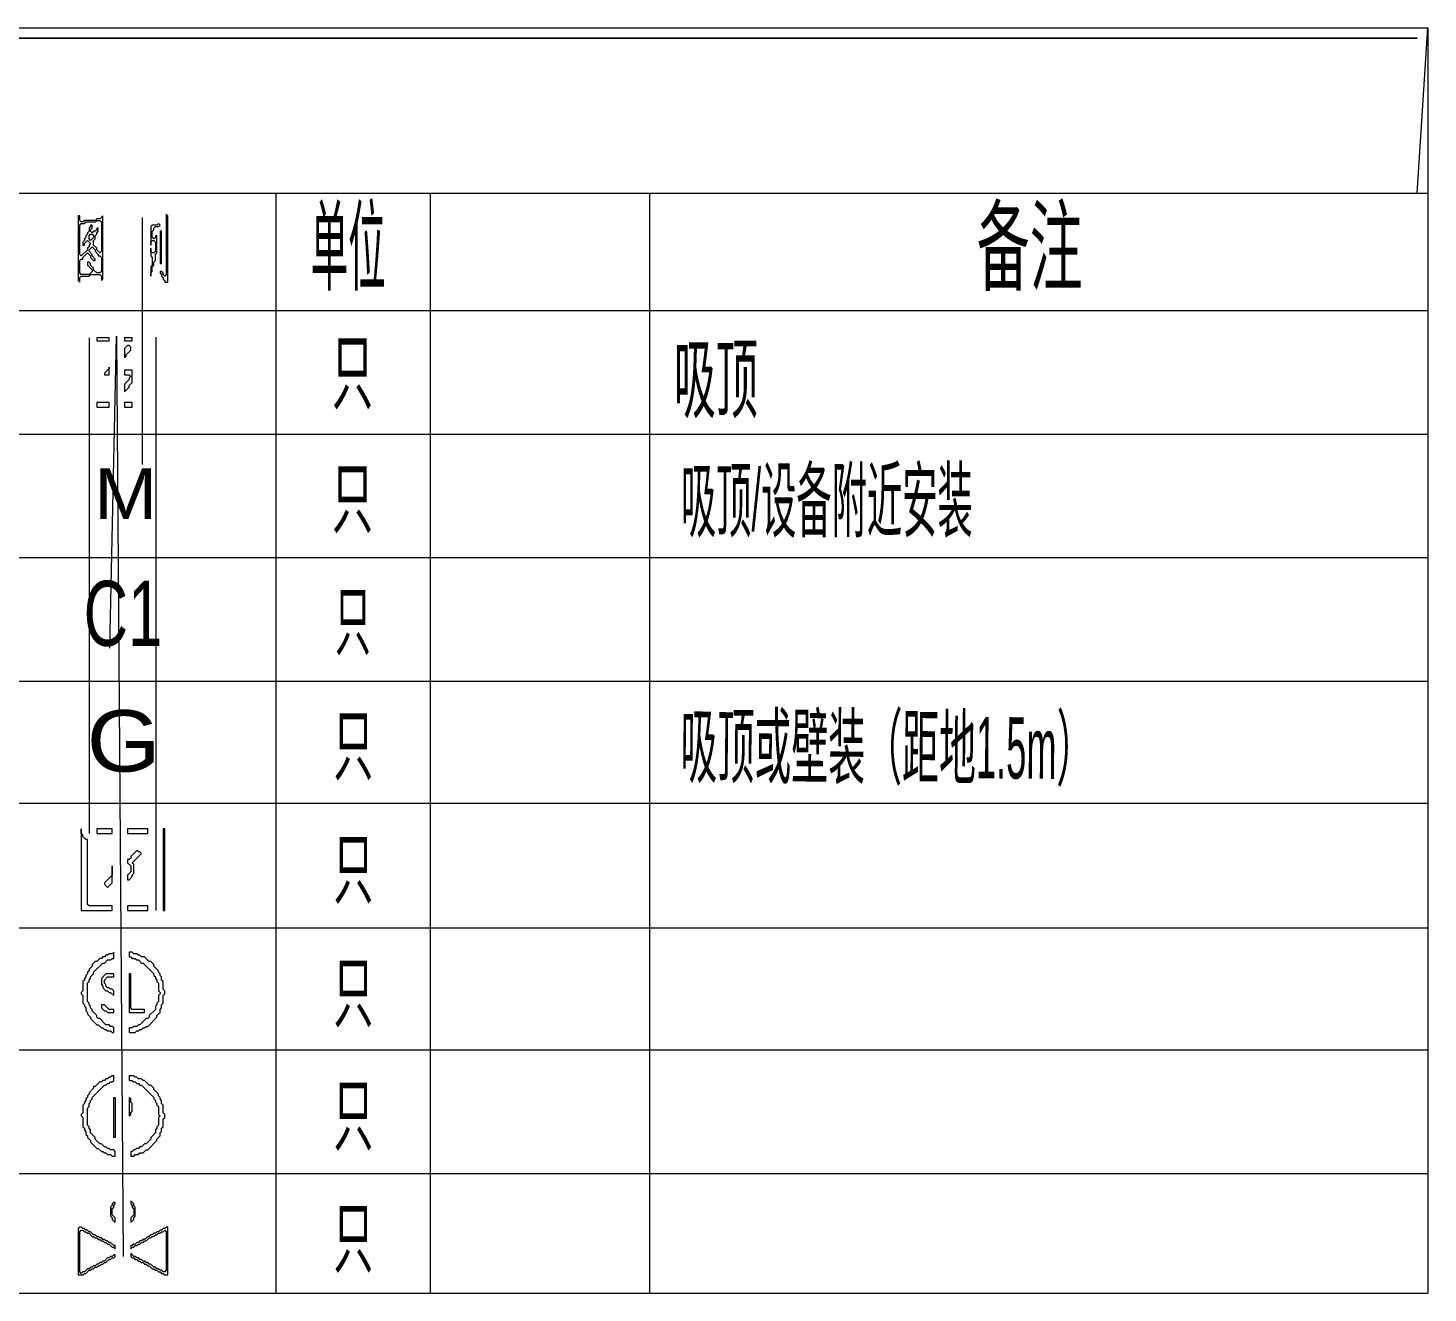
# Model space of a CAD drawing. Header units: millimetres. Extents: x 24 to 865, y 18 to 612.
# Drawn here: x 256.8 to 336.2, y 129.8 to 201.6 of the extents above; entities that cross this region are included whole.
import ezdxf

# ---------------------------------------------------------------- set-up
doc = ezdxf.new("R2010")
doc.units = ezdxf.units.MM
for name, color, linetype, lineweight in [('OCR_TEXT', 6, 'CONTINUOUS', 0), ('TRACE_STRAIGHT', 5, 'CONTINUOUS', 0), ('TRACE_TEXT_SYMBOL', 6, 'CONTINUOUS', 0)]:
    doc.layers.add(name, color=color, linetype=linetype, lineweight=lineweight)
doc.styles.add('wqy-unicode', font='wqy-unicode')

msp = doc.modelspace()

# ---------------------------------------------------------------- linework, layer by layer
at = {"layer": 'TRACE_STRAIGHT', "color": 5}
for p, q in [((164.416, 201.574), (336.213, 201.574)), ((335.592, 192.21), (336.213, 201.574)), ((336.213, 201.574), (336.213, 129.816)), ((164.416, 192.21), (336.213, 192.21)), ((270.88, 192.21), (270.88, 129.816)), ((279.638, 192.21), (279.638, 129.816)), ((292.074, 192.21), (292.074, 129.816)), ((263.304, 190.833), (263.304, 176.821)), ((164.384, 185.55), (336.213, 185.55)), ((260.299, 184.002), (260.299, 155.889)), ((261.465, 166.399), (261.839, 184.091)), ((261.839, 184.091), (262.214, 131.896)), ((264.074, 184.045), (264.074, 151.51)), ((164.384, 178.539), (336.213, 178.539)), ((164.384, 171.533), (336.213, 171.533)), ((164.384, 164.526), (336.213, 164.526)), ((164.384, 157.608), (336.213, 157.608)), ((164.384, 150.527), (336.213, 150.527)), ((164.384, 143.608), (336.213, 143.608)), ((164.384, 136.602), (336.213, 136.602)), ((164.416, 129.816), (336.213, 129.816))]:
    msp.add_line(p, q, dxfattribs=at)
at = {"layer": 'TRACE_TEXT_SYMBOL', "color": 6}
for points in [[(164.998, 200.992), (164.998, 192.847), (164.998, 200.905), (165.085, 200.992), (335.6, 200.992)], [(259.67, 190.921), (259.67, 187.242), (259.757, 187.155), (259.757, 187.418), (259.845, 187.505), (260.283, 187.505), (260.37, 187.593), (260.896, 187.593), (260.983, 187.505), (260.983, 187.242), (261.071, 187.33), (261.071, 190.921), (260.896, 190.746), (260.721, 190.746), (260.633, 190.658), (260.02, 190.658), (259.932, 190.57), (259.845, 190.57), (259.757, 190.658), (259.757, 190.921)], [(260.633, 190.57), (260.721, 190.658), (260.896, 190.658), (260.983, 190.57), (260.983, 188.906), (260.896, 188.819), (260.721, 188.994), (260.721, 189.082), (260.545, 189.257), (260.545, 189.519), (260.633, 189.607), (260.633, 189.782), (260.721, 189.87), (260.721, 189.957), (260.808, 190.045), (260.808, 190.22), (260.721, 190.22), (260.721, 190.133), (260.633, 190.045), (260.545, 190.045), (260.458, 189.957), (260.37, 190.045), (260.37, 190.133), (260.458, 190.22), (260.458, 190.395), (260.37, 190.395), (260.37, 190.308), (260.283, 190.22), (260.283, 190.045), (260.195, 189.957), (260.195, 189.87), (260.108, 189.782), (260.108, 189.695), (260.02, 189.607), (260.02, 189.519), (259.932, 189.432), (259.932, 189.257), (260.02, 189.257), (260.02, 189.344), (260.195, 189.519), (260.37, 189.344), (260.283, 189.257), (260.283, 189.169), (260.195, 189.082), (260.195, 188.994), (259.845, 188.644), (259.757, 188.731), (259.757, 190.395), (259.845, 190.483), (260.02, 190.483), (260.108, 190.57)], [(264.662, 191.008), (264.662, 187.593), (264.574, 187.505), (264.486, 187.593), (264.486, 187.68), (264.399, 187.768), (264.311, 187.768), (264.311, 187.68), (264.399, 187.593), (264.399, 187.505), (264.486, 187.418), (264.486, 187.33), (264.574, 187.242), (264.574, 187.155), (264.749, 187.155), (264.749, 190.921)], [(260.283, 189.782), (260.37, 189.87), (260.458, 189.87), (260.545, 189.782), (260.545, 189.695), (260.37, 189.519), (260.283, 189.607)], [(264.224, 190.483), (264.136, 190.395), (263.873, 190.395), (263.786, 190.308), (263.786, 189.257), (263.786, 189.432), (263.873, 189.519), (263.961, 189.519), (264.049, 189.432), (264.049, 188.906), (263.961, 188.819), (263.873, 188.819), (263.786, 188.906), (263.786, 189.082), (263.786, 188.644), (263.873, 188.556), (263.873, 188.118), (263.786, 188.031), (263.786, 187.505), (263.786, 187.68), (263.873, 187.768), (263.873, 188.031), (263.961, 188.118), (263.961, 188.293), (264.049, 188.381), (264.049, 188.731), (264.136, 188.819), (264.136, 189.782), (264.049, 189.782), (264.049, 189.695), (263.961, 189.607), (263.873, 189.695), (263.873, 190.045), (263.961, 190.133), (263.961, 190.22), (264.049, 190.308), (264.224, 190.308), (264.311, 190.395)], [(264.311, 190.045), (264.311, 188.206), (264.399, 188.206), (264.399, 190.045)], [(260.458, 189.169), (260.633, 188.994), (260.633, 188.906), (260.808, 188.731), (260.808, 188.644), (260.896, 188.644), (260.983, 188.556), (260.983, 187.768), (260.896, 187.68), (260.721, 187.68), (260.545, 187.855), (260.545, 187.943), (260.37, 188.118), (260.37, 188.206), (260.283, 188.293), (260.195, 188.293), (260.195, 188.118), (260.458, 187.855), (260.458, 187.768), (260.283, 187.593), (259.845, 187.593), (259.757, 187.68), (259.757, 188.381), (259.845, 188.469), (259.932, 188.469), (259.932, 188.556), (260.195, 188.819), (260.37, 188.644), (260.37, 188.556), (260.545, 188.381), (260.633, 188.381), (260.633, 188.469), (260.458, 188.644), (260.458, 188.731), (260.283, 188.906), (260.283, 188.994)], [(260.721, 184.002), (260.721, 183.827), (261.421, 183.827), (261.421, 184.002)], [(262.297, 184.002), (262.297, 183.827), (262.735, 183.827), (262.735, 184.002)], [(262.472, 183.564), (262.297, 183.389), (262.297, 182.864), (262.385, 182.951), (262.385, 183.039), (262.647, 183.301), (262.647, 183.477), (262.56, 183.564)], [(261.421, 182.338), (261.421, 182.25), (261.159, 181.988), (261.159, 181.9), (261.421, 181.9)], [(262.297, 182.163), (262.297, 181.9), (262.56, 181.9), (262.647, 181.813), (262.56, 181.725), (262.56, 181.637), (262.297, 181.375), (262.297, 180.937), (262.56, 181.2), (262.56, 181.287), (262.735, 181.462), (262.735, 182.163)], [(260.721, 180.324), (260.721, 180.061), (261.421, 180.061), (261.421, 180.324)], [(262.297, 180.324), (262.297, 180.061), (262.735, 180.061), (262.735, 180.324)], [(259.845, 156.152), (259.845, 151.51), (261.596, 151.51), (261.596, 151.773), (260.283, 151.773), (260.195, 151.861), (260.195, 155.539), (260.108, 155.539), (259.932, 155.714), (259.932, 155.802), (259.845, 155.889)], [(260.721, 156.152), (260.721, 155.889), (261.596, 155.889), (261.596, 156.152)], [(262.472, 156.152), (262.472, 155.889), (263.611, 155.889), (263.611, 156.152)], [(264.486, 156.152), (264.486, 151.51), (264.574, 151.51), (264.574, 156.152)], [(262.998, 154.926), (262.647, 154.576), (262.647, 154.488), (262.56, 154.401), (262.472, 154.401), (262.472, 154.225), (262.647, 154.05), (262.647, 153.7), (262.472, 153.525), (262.472, 153.262), (262.56, 153.262), (262.735, 153.437), (262.735, 153.525), (262.822, 153.612), (262.822, 154.138), (262.735, 154.225), (263.26, 154.751), (263.173, 154.838), (263.085, 154.838)], [(261.596, 154.05), (261.596, 153.525), (261.159, 153.087), (261.159, 152.999), (261.334, 152.824), (261.596, 153.087)], [(262.472, 151.773), (262.472, 151.51), (263.611, 151.51), (263.611, 151.773)], [(261.246, 147.92), (260.983, 147.657), (260.983, 147.307), (261.071, 147.219), (261.071, 147.132), (261.246, 146.956), (261.334, 146.956), (261.421, 146.869), (261.509, 146.869), (261.684, 146.694), (261.684, 146.956), (261.596, 147.044), (261.509, 147.044), (261.421, 147.132), (261.334, 147.132), (261.246, 147.219), (261.246, 147.307), (261.159, 147.394), (261.159, 147.569), (261.334, 147.745), (261.684, 147.745), (261.684, 147.92)], [(262.56, 147.92), (262.56, 145.73), (263.436, 145.73), (263.436, 145.905), (262.735, 145.905), (262.647, 145.993), (262.647, 147.92)], [(260.983, 146.168), (260.983, 145.993), (261.159, 145.818), (261.246, 145.818), (261.334, 145.73), (261.684, 145.73), (261.684, 145.905), (261.421, 145.905), (261.159, 146.168)], [(261.684, 140.913), (261.772, 140.913), (261.772, 138.636), (261.684, 138.636)], [(262.56, 140.913), (262.56, 139.863), (262.647, 139.95), (262.647, 140.038), (262.735, 140.125), (262.735, 140.563), (262.647, 140.651), (262.647, 140.826)], [(262.647, 135.046), (262.647, 134.871), (262.735, 134.783), (262.735, 134.695), (262.822, 134.608), (262.822, 134.258), (262.647, 134.082), (262.647, 133.82), (262.822, 133.995), (262.822, 134.082), (262.91, 134.17), (262.91, 134.695), (262.822, 134.783), (262.822, 134.871)], [(261.684, 134.958), (261.596, 134.871), (261.596, 134.783), (261.509, 134.695), (261.509, 134.17), (261.596, 134.082), (261.596, 133.995), (261.772, 133.82), (261.772, 134.082), (261.596, 134.258), (261.596, 134.608), (261.684, 134.695), (261.684, 134.783), (261.772, 134.871), (261.772, 134.958)]]:
    msp.add_lwpolyline(points, close=True, dxfattribs=at)
for points in [[(261.684, 149.146), (261.596, 149.058), (261.421, 149.058), (261.334, 148.971), (261.246, 148.971), (261.159, 148.883), (261.071, 148.883), (260.983, 148.796), (260.896, 148.796), (260.721, 148.62), (260.633, 148.62), (260.458, 148.445), (260.458, 148.358), (260.283, 148.182), (260.283, 148.095), (260.195, 148.007), (260.195, 147.92), (260.108, 147.832), (260.108, 147.745), (260.02, 147.657), (260.02, 147.569), (259.932, 147.482), (259.932, 146.956), (259.845, 146.869), (259.845, 146.781), (259.932, 146.694), (259.932, 146.256), (260.02, 146.168), (260.02, 146.081), (260.108, 145.993), (260.108, 145.818), (260.195, 145.73), (260.195, 145.643), (260.37, 145.468), (260.37, 145.38), (260.721, 145.03), (260.808, 145.03), (260.983, 144.855), (261.071, 144.855), (261.159, 144.767), (261.246, 144.767), (261.334, 144.679), (261.509, 144.679), (261.596, 144.592), (261.684, 144.592), (261.684, 144.855), (261.596, 144.942), (261.509, 144.942), (261.421, 145.03), (261.246, 145.03), (260.896, 145.38), (260.808, 145.38), (260.721, 145.468), (260.721, 145.555), (260.458, 145.818), (260.458, 145.905), (260.37, 145.993), (260.37, 146.081), (260.283, 146.168), (260.283, 146.256), (260.195, 146.343), (260.195, 147.394), (260.283, 147.482), (260.283, 147.569)], [(260.283, 147.569), (260.37, 147.657), (260.37, 147.745), (260.545, 147.92), (260.545, 148.007), (261.071, 148.533), (261.159, 148.533), (261.334, 148.708), (261.509, 148.708), (261.596, 148.796), (261.684, 148.796), (261.684, 149.146)], [(262.56, 149.146), (262.56, 148.883), (262.647, 148.883), (262.735, 148.796), (262.91, 148.796), (262.998, 148.708), (263.085, 148.708), (263.26, 148.533), (263.348, 148.533), (263.961, 147.92), (263.961, 147.832), (264.049, 147.745), (264.049, 147.657), (264.136, 147.569), (264.136, 147.482), (264.224, 147.394), (264.224, 146.956), (264.311, 146.869), (264.311, 146.781), (264.224, 146.694), (264.224, 146.343), (264.136, 146.256), (264.136, 146.168), (264.049, 146.081), (264.049, 145.905), (263.698, 145.555), (263.698, 145.468), (263.611, 145.38), (263.523, 145.38), (263.173, 145.03), (263.085, 145.03), (262.998, 144.942), (262.822, 144.942), (262.735, 144.855), (262.56, 144.855), (262.56, 144.592), (262.91, 144.592), (262.998, 144.679), (263.085, 144.679), (263.173, 144.767), (263.26, 144.767), (263.348, 144.855), (263.436, 144.855), (263.523, 144.942), (263.611, 144.942), (264.136, 145.468), (264.136, 145.555), (264.311, 145.73), (264.311, 145.905), (264.399, 145.993), (264.399, 146.168), (264.486, 146.256), (264.486, 146.694), (264.574, 146.781), (264.574, 146.956), (264.486, 147.044), (264.486, 147.482), (264.399, 147.569), (264.399, 147.745), (264.311, 147.832), (264.311, 147.92), (264.224, 148.007), (264.224, 148.095), (263.961, 148.358)], [(263.961, 148.358), (263.961, 148.445), (263.786, 148.62), (263.698, 148.62), (263.436, 148.883), (263.26, 148.883), (263.173, 148.971), (263.085, 148.971), (262.998, 149.058), (262.822, 149.058), (262.735, 149.146), (262.56, 149.146)], [(261.596, 142.14), (261.509, 142.052), (261.421, 142.052), (261.334, 141.964), (261.246, 141.964), (261.159, 141.877), (261.071, 141.877), (260.983, 141.789), (260.896, 141.789), (260.633, 141.527), (260.545, 141.527), (260.545, 141.439), (260.283, 141.176), (260.283, 141.089), (260.195, 141.001), (260.195, 140.913), (260.108, 140.826), (260.108, 140.738), (260.02, 140.651), (260.02, 140.563), (259.932, 140.476), (259.932, 140.038), (259.845, 139.95), (259.845, 139.863), (259.932, 139.775), (259.932, 139.25), (260.02, 139.162), (260.02, 139.074), (260.108, 138.987), (260.108, 138.812), (260.195, 138.724), (260.195, 138.636), (260.37, 138.461), (260.37, 138.374), (260.721, 138.023), (260.808, 138.023), (260.983, 137.848), (261.071, 137.848), (261.159, 137.761), (261.246, 137.761), (261.334, 137.673), (261.509, 137.673), (261.596, 137.586), (261.772, 137.586), (261.772, 137.848), (261.684, 137.936), (261.509, 137.936), (261.421, 138.023), (261.334, 138.023), (261.246, 138.111), (261.159, 138.111), (260.983, 138.286), (260.896, 138.286), (260.633, 138.549), (260.633, 138.636), (260.37, 138.899), (260.37, 139.074), (260.283, 139.162), (260.283, 139.25), (260.195, 139.337), (260.195, 140.3), (260.283, 140.388), (260.283, 140.563), (260.37, 140.651)], [(260.37, 140.651), (260.37, 140.738), (260.458, 140.826), (260.458, 140.913), (261.159, 141.614), (261.246, 141.614), (261.334, 141.702), (261.421, 141.702), (261.509, 141.789), (261.596, 141.789), (261.684, 141.877), (261.684, 142.14), (261.596, 142.14)], [(262.56, 142.14), (262.56, 141.877), (262.735, 141.877), (262.822, 141.789), (262.91, 141.789), (262.998, 141.702), (263.085, 141.702), (263.173, 141.614), (263.26, 141.614), (263.961, 140.913), (263.961, 140.826), (264.049, 140.738), (264.049, 140.651), (264.136, 140.563), (264.136, 140.476), (264.224, 140.388), (264.224, 139.95), (264.311, 139.863), (264.224, 139.775), (264.224, 139.337), (264.136, 139.25), (264.136, 139.162), (264.049, 139.074), (264.049, 138.899), (263.786, 138.636), (263.786, 138.549), (263.523, 138.286), (263.436, 138.286), (263.26, 138.111), (263.173, 138.111), (263.085, 138.023), (262.998, 138.023), (262.91, 137.936), (262.822, 137.936), (262.735, 137.848), (262.647, 137.848), (262.647, 137.586), (262.822, 137.586), (262.91, 137.673), (263.085, 137.673), (263.173, 137.761), (263.348, 137.761), (263.523, 137.936), (263.611, 137.936), (264.136, 138.461), (264.136, 138.549), (264.311, 138.724), (264.311, 138.899), (264.399, 138.987), (264.399, 139.162), (264.486, 139.25), (264.486, 139.687), (264.574, 139.775), (264.574, 139.95), (264.486, 140.038), (264.486, 140.476), (264.399, 140.563), (264.399, 140.738), (264.311, 140.826), (264.311, 140.913), (264.224, 141.001), (264.224, 141.089), (263.961, 141.351), (263.961, 141.439)], [(263.961, 141.439), (263.786, 141.614), (263.698, 141.614), (263.436, 141.877), (263.348, 141.877), (263.26, 141.964), (263.085, 141.964), (262.998, 142.052), (262.91, 142.052), (262.822, 142.14), (262.56, 142.14)], [(259.757, 133.557), (259.67, 133.469), (259.67, 130.842), (259.932, 130.842), (260.02, 130.93), (260.108, 130.93), (260.283, 131.105), (260.37, 131.105), (260.458, 131.192), (260.545, 131.192), (260.633, 131.28), (260.721, 131.28), (260.808, 131.367), (260.896, 131.367), (260.983, 131.455), (261.071, 131.455), (261.159, 131.543), (261.246, 131.543), (261.421, 131.718), (261.509, 131.718), (261.596, 131.805), (261.684, 131.805), (261.772, 131.893), (261.772, 131.981), (261.684, 131.981), (261.596, 131.893), (261.509, 131.893), (261.421, 131.805), (261.334, 131.805), (261.159, 131.63), (261.071, 131.63), (260.983, 131.543), (260.896, 131.543), (260.808, 131.455), (260.721, 131.455), (260.633, 131.367), (260.545, 131.367), (260.458, 131.28), (260.37, 131.28), (260.283, 131.192), (260.195, 131.192), (260.02, 131.017), (259.932, 131.017), (259.845, 130.93), (259.757, 131.017), (259.757, 133.294), (259.845, 133.382), (259.932, 133.382), (260.02, 133.294), (260.108, 133.294), (260.195, 133.207), (260.283, 133.207), (260.458, 133.031), (260.545, 133.031), (260.633, 132.944), (260.721, 132.944), (260.808, 132.856), (260.896, 132.856), (260.983, 132.769), (261.071, 132.769), (261.159, 132.681), (261.246, 132.681), (261.334, 132.594), (261.421, 132.594)], [(261.421, 132.594), (261.596, 132.418), (261.684, 132.418), (261.772, 132.331), (261.772, 132.506), (261.684, 132.506), (261.509, 132.681), (261.421, 132.681), (261.334, 132.769), (261.246, 132.769), (261.159, 132.856), (261.071, 132.856), (260.983, 132.944), (260.896, 132.944), (260.808, 133.031), (260.721, 133.031), (260.633, 133.119), (260.545, 133.119), (260.37, 133.294), (260.283, 133.294), (260.195, 133.382), (260.108, 133.382), (260.02, 133.469), (259.932, 133.469), (259.845, 133.557), (259.757, 133.557)], [(264.662, 133.557), (264.574, 133.469), (264.486, 133.469), (264.399, 133.382), (264.311, 133.382), (264.224, 133.294), (264.136, 133.294), (264.049, 133.207), (263.961, 133.207), (263.873, 133.119), (263.786, 133.119), (263.698, 133.031), (263.611, 133.031), (263.436, 132.856), (263.348, 132.856), (263.26, 132.769), (263.173, 132.769), (263.085, 132.681), (262.998, 132.681), (262.91, 132.594), (262.822, 132.594), (262.735, 132.506), (262.647, 132.506), (262.647, 132.331), (262.735, 132.418), (262.822, 132.418), (262.91, 132.506), (262.998, 132.506), (263.085, 132.594), (263.173, 132.594), (263.26, 132.681), (263.348, 132.681), (263.436, 132.769), (263.523, 132.769), (263.698, 132.944), (263.786, 132.944), (263.873, 133.031), (263.961, 133.031), (264.049, 133.119), (264.136, 133.119), (264.224, 133.207), (264.311, 133.207), (264.399, 133.294), (264.486, 133.294), (264.574, 133.382), (264.662, 133.294), (264.662, 131.105), (264.574, 131.017), (264.486, 131.017), (264.399, 131.105), (264.311, 131.105), (264.224, 131.192), (264.136, 131.192), (264.049, 131.28), (263.961, 131.28), (263.786, 131.455), (263.698, 131.455), (263.611, 131.543), (263.523, 131.543), (263.436, 131.63), (263.348, 131.63), (263.26, 131.718), (263.173, 131.718), (263.085, 131.805)], [(263.085, 131.805), (262.998, 131.805), (262.91, 131.893), (262.822, 131.893), (262.647, 132.068), (262.647, 131.893), (262.735, 131.805), (262.822, 131.805), (262.91, 131.718), (262.998, 131.718), (263.085, 131.63), (263.173, 131.63), (263.26, 131.543), (263.348, 131.543), (263.436, 131.455), (263.523, 131.455), (263.611, 131.367), (263.698, 131.367), (263.873, 131.192), (263.961, 131.192), (264.049, 131.105), (264.136, 131.105), (264.224, 131.017), (264.311, 131.017), (264.399, 130.93), (264.486, 130.93), (264.574, 130.842), (264.749, 130.842), (264.749, 133.557), (264.662, 133.557)]]:
    msp.add_lwpolyline(points, dxfattribs=at)

# ---------------------------------------------------------------- texts
at = {"layer": 'OCR_TEXT', "color": 6, "style": 'wqy-unicode'}
for s, height, width, p in [('单位', 4.167, 0.37376, (272.856, 187.117)), ('备注', 4.167, 0.52833, (310.624, 187.117)), ('只', 3.484, 0.491301, (274.06, 180.323)), ('吸顶', 3.6888, 0.474901, (293.443, 179.839)), ('吸顶/设备附近安装', 3.4839, 0.420894, (293.851, 173.054)), ('M', 2.869, 1.118117, (260.579, 173.719)), ('只', 3.279, 0.522007, (274.06, 173.276)), ('C1', 3.6888, 0.706448, (259.979, 166.527)), ('只', 3.211, 0.464325, (274.231, 166.344)), ('G', 3.484, 1.159156, (260.149, 159.392)), ('只', 3.279, 0.505169, (274.146, 159.263)), ('只', 3.279, 0.505169, (274.146, 152.257)), ('只', 3.279, 0.505169, (274.146, 145.251)), ('只', 3.347, 0.494859, (274.146, 138.258)), ('只', 3.279, 0.505169, (274.146, 131.326))]:
    msp.add_text(s, height=height, dxfattribs=dict(at, width=width)).set_placement(p)
at = {"layer": 'OCR_TEXT', "color": 6, "style": 'wqy-unicode', "width": 0.440869}
msp.add_text('吸顶或壁装（距地1.5m）', height=3.48387, rotation=-0.39927, dxfattribs=at).set_placement((293.814, 159.128))

doc.saveas('drawing.dxf')
